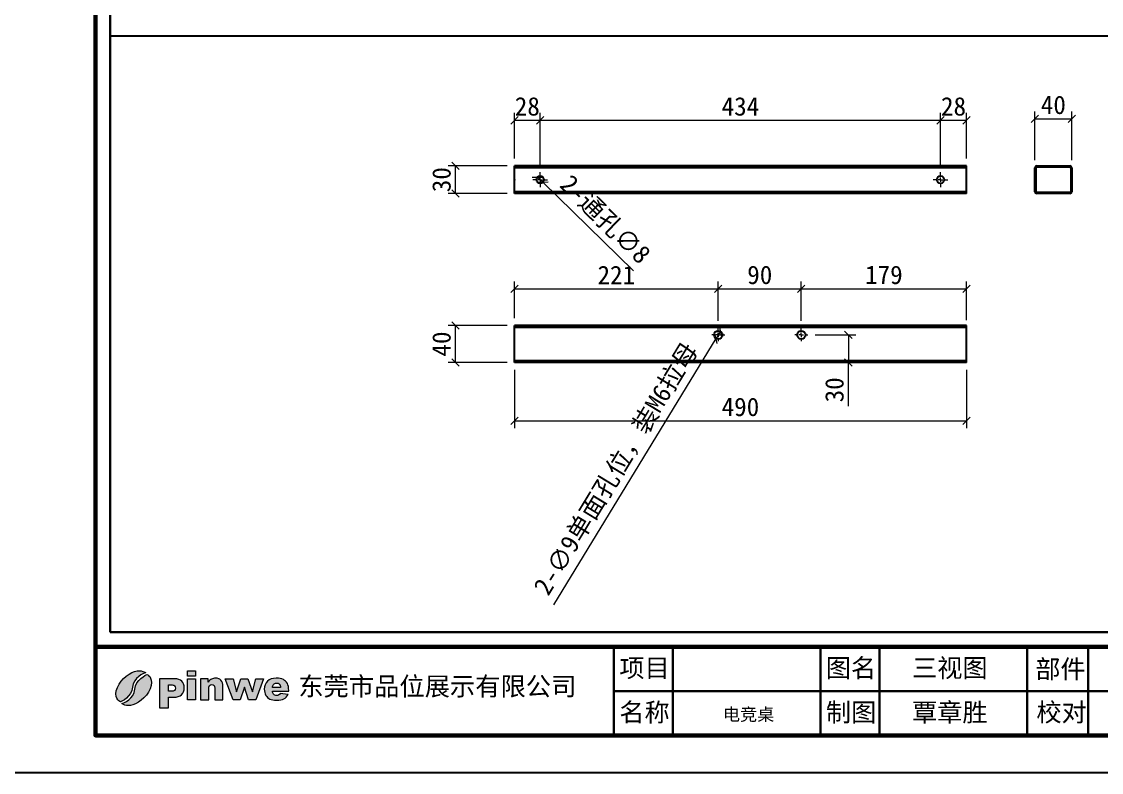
# Model space of a CAD drawing. Header units: inches. Extents: x 21728 to 86065, y -20660 to 1996.
# Drawn here: x 79017 to 80188, y -19610 to -18797 of the extents above; entities that cross this region are included whole.
import ezdxf

# ---------------------------------------------------------------- set-up
doc = ezdxf.new("R2010")
doc.units = ezdxf.units.IN
doc.header["$MEASUREMENT"] = 0
doc.layers.add('_U+56FE_U+5C42 1', color=7, linetype='Continuous')
doc.layers.add('图框', color=5, linetype='Continuous', lineweight=60)
doc.layers.add('轮廓线', color=7, linetype='Continuous', lineweight=30)
doc.styles.get("Standard").update_dxf_attribs({"font": 'arial.ttf'})
doc.styles.add('宋体', font='')
doc.styles.add('样式 1', font='')
doc.styles.get('宋体').set_extended_font_data('SimSun')
doc.styles.get('样式 1').set_extended_font_data('SimSun')
doc.dimstyles.new('1-8', dxfattribs={"dimscale": 8, "dimtxt": 2.5, "dimasz": 1, "dimexe": 1, "dimexo": 1, "dimtad": 1, "dimdec": 1, "dimdsep": 46, "dimtxsty": '宋体', "dimblk": 'OBLIQUE', "dimcen": 2.5, "dimclrd": 3, "dimclre": 3, "dimclrt": 256, "dimadec": 0, "dimazin": 0, "dimtfac": 1, "dimtdec": 1, "dimtmove": 1, "dimatfit": 3, "dimfxl": 0, "dimlwd": 9, "dimlwe": 9, "dimarcsym": 0})

# ---------------------------------------------------------------- blocks, each defined once
blk = doc.blocks.new('SW_CENTERMARKSYMBOL_0')
at = {"color": 0, "linetype": 'Continuous', "lineweight": 18}
for p, q in [((-5, 0), (-8, 0)), ((0, 0), (-2.5, 0)), ((0, 5), (0, 8)), ((0, 0), (0, 2.5)), ((0, 0), (0, -2.5)), ((0, 0), (2.5, 0)), ((5, 0), (8, 0)), ((0, -5), (0, -8))]:
    blk.add_line(p, q, dxfattribs=at)
blk = doc.blocks.new('SW_CENTERMARKSYMBOL_1')
at = {"color": 0, "linetype": 'Continuous', "lineweight": 18}
for p, q in [((-5, 0), (-8, 0)), ((0, 0), (-2.5, 0)), ((0, 5), (0, 8)), ((0, 0), (0, 2.5)), ((0, 0), (0, -2.5)), ((0, 0), (2.5, 0)), ((5, 0), (8, 0)), ((0, -5), (0, -8))]:
    blk.add_line(p, q, dxfattribs=at)
blk = doc.blocks.new('SW_CENTERMARKSYMBOL_2')
at = {"color": 0, "linetype": 'Continuous', "lineweight": 18}
for p, q in [((-5, 0), (-7, 0)), ((0, 0), (-2.5, 0)), ((0, 5), (0, 7)), ((0, 0), (0, 2.5)), ((0, 0), (0, -2.5)), ((0, 0), (2.5, 0)), ((5, 0), (7, 0)), ((0, -5), (0, -7))]:
    blk.add_line(p, q, dxfattribs=at)
blk = doc.blocks.new('SW_CENTERMARKSYMBOL_3')
at = {"color": 0, "linetype": 'Continuous', "lineweight": 18}
for p, q in [((-5, 0), (-7, 0)), ((0, 0), (-2.5, 0)), ((0, 5), (0, 7)), ((0, 0), (0, 2.5)), ((0, 0), (0, -2.5)), ((0, 0), (2.5, 0)), ((5, 0), (7, 0)), ((0, -5), (0, -7))]:
    blk.add_line(p, q, dxfattribs=at)
blk = doc.blocks.new('_Oblique')
at = {"color": 0, "linetype": 'ByBlock', "lineweight": -2}
blk.add_line((-0.5, -0.5), (0.5, 0.5), dxfattribs=at)
blk = doc.blocks.new('*D351')
at = {"color": 3, "lineweight": 9, "transparency": 16777216}
for p, q in [((79551.4, -19174.4), (79551.4, -19237.6)), ((80041.4, -19174.4), (80041.4, -19237.6)), ((79551.4, -19229.6), (80041.4, -19229.6))]:
    blk.add_line(p, q, dxfattribs=at)
at = {"layer": 'Defpoints', "color": 0, "transparency": 16777216}
for p in [(79551.4, -19166.4), (80041.4, -19166.4), (80041.4, -19229.6)]:
    blk.add_point(p, dxfattribs=at)
at = {"color": 3, "lineweight": 9, "transparency": 16777216, "xscale": 8, "yscale": 8, "zscale": 8, "rotation": 180}
blk.add_blockref('_Oblique', (79551.4, -19229.6), dxfattribs=at)
at = {"color": 3, "lineweight": 9, "transparency": 16777216, "xscale": 8, "yscale": 8, "zscale": 8}
blk.add_blockref('_Oblique', (80041.4, -19229.6), dxfattribs=at)
at = {"transparency": 16777216, "insert": (79796.4, -19214.6), "char_height": 20, "attachment_point": 5, "style": '宋体'}
blk.add_mtext('490', dxfattribs=at)
blk = doc.blocks.new('*D352')
at = {"color": 3, "lineweight": 9, "transparency": 16777216}
for p, q in [((79543.4, -19126.4), (79479.5, -19126.4)), ((79487.5, -19166.4), (79487.5, -19126.4)), ((79543.4, -19166.4), (79479.5, -19166.4))]:
    blk.add_line(p, q, dxfattribs=at)
at = {"layer": 'Defpoints', "color": 0, "transparency": 16777216}
for p in [(79487.5, -19126.4), (79551.4, -19126.4), (79551.4, -19166.4)]:
    blk.add_point(p, dxfattribs=at)
at = {"color": 3, "lineweight": 9, "transparency": 16777216, "xscale": 8, "yscale": 8, "zscale": 8}
for p, rotation in [((79487.5, -19126.4), 90), ((79487.5, -19166.4), 270)]:
    blk.add_blockref('_Oblique', p, dxfattribs=dict(at, rotation=rotation))
at = {"transparency": 16777216, "insert": (79472.5, -19146.4), "char_height": 20, "attachment_point": 5, "rotation": 90, "style": '宋体'}
blk.add_mtext('40', dxfattribs=at)
blk = doc.blocks.new('*D353')
at = {"color": 3, "lineweight": 9, "transparency": 16777216}
for p, q in [((79543.4, -18953.4), (79479.5, -18953.4)), ((79487.5, -18983.4), (79487.5, -18953.4)), ((79543.4, -18983.4), (79479.5, -18983.4))]:
    blk.add_line(p, q, dxfattribs=at)
at = {"layer": 'Defpoints', "color": 0, "transparency": 16777216}
for p in [(79487.5, -18953.4), (79551.4, -18953.4), (79551.4, -18983.4)]:
    blk.add_point(p, dxfattribs=at)
at = {"color": 3, "lineweight": 9, "transparency": 16777216, "xscale": 8, "yscale": 8, "zscale": 8}
for p, rotation in [((79487.5, -18953.4), 90), ((79487.5, -18983.4), 270)]:
    blk.add_blockref('_Oblique', p, dxfattribs=dict(at, rotation=rotation))
at = {"transparency": 16777216, "insert": (79472.5, -18968.4), "char_height": 20, "attachment_point": 5, "rotation": 90, "style": '宋体'}
blk.add_mtext('30', dxfattribs=at)
blk = doc.blocks.new('*D326')
at = {"color": 3, "lineweight": 9, "transparency": 16777216}
for p, q in [((79551.4, -18945.4), (79551.4, -18896.1)), ((79579.4, -18952.4), (79579.4, -18896.1)), ((79551.4, -18904.1), (79579.4, -18904.1))]:
    blk.add_line(p, q, dxfattribs=at)
at = {"layer": 'Defpoints', "color": 0, "transparency": 16777216}
for p in [(79579.4, -18904.1), (79551.4, -18953.4), (79579.4, -18960.4)]:
    blk.add_point(p, dxfattribs=at)
at = {"color": 3, "lineweight": 9, "transparency": 16777216, "xscale": 8, "yscale": 8, "zscale": 8, "rotation": 180}
blk.add_blockref('_Oblique', (79551.4, -18904.1), dxfattribs=at)
at = {"color": 3, "lineweight": 9, "transparency": 16777216, "xscale": 8, "yscale": 8, "zscale": 8}
blk.add_blockref('_Oblique', (79579.4, -18904.1), dxfattribs=at)
at = {"transparency": 16777216, "insert": (79565.4, -18889.1), "char_height": 20, "attachment_point": 5, "style": '宋体'}
blk.add_mtext('28', dxfattribs=at)
blk = doc.blocks.new('*D327')
at = {"color": 3, "lineweight": 9, "transparency": 16777216}
for p, q in [((79579.4, -18952.4), (79579.4, -18896.1)), ((80013.4, -18952.4), (80013.4, -18896.1)), ((79579.4, -18904.1), (80013.4, -18904.1))]:
    blk.add_line(p, q, dxfattribs=at)
at = {"layer": 'Defpoints', "color": 0, "transparency": 16777216}
for p in [(80013.4, -18904.1), (79579.4, -18960.4), (80013.4, -18960.4)]:
    blk.add_point(p, dxfattribs=at)
at = {"color": 3, "lineweight": 9, "transparency": 16777216, "xscale": 8, "yscale": 8, "zscale": 8, "rotation": 180}
blk.add_blockref('_Oblique', (79579.4, -18904.1), dxfattribs=at)
at = {"color": 3, "lineweight": 9, "transparency": 16777216, "xscale": 8, "yscale": 8, "zscale": 8}
blk.add_blockref('_Oblique', (80013.4, -18904.1), dxfattribs=at)
at = {"transparency": 16777216, "insert": (79796.4, -18889.1), "char_height": 20, "attachment_point": 5, "style": '宋体'}
blk.add_mtext('434', dxfattribs=at)
blk = doc.blocks.new('*D328')
at = {"color": 3, "lineweight": 9, "transparency": 16777216}
for p, q in [((80013.4, -18952.4), (80013.4, -18896.1)), ((80041.4, -18945.4), (80041.4, -18896.1)), ((80013.4, -18904.1), (80041.4, -18904.1))]:
    blk.add_line(p, q, dxfattribs=at)
at = {"layer": 'Defpoints', "color": 0, "transparency": 16777216}
for p in [(80041.4, -18904.1), (80013.4, -18960.4), (80041.4, -18953.4)]:
    blk.add_point(p, dxfattribs=at)
at = {"color": 3, "lineweight": 9, "transparency": 16777216, "xscale": 8, "yscale": 8, "zscale": 8, "rotation": 180}
blk.add_blockref('_Oblique', (80013.4, -18904.1), dxfattribs=at)
at = {"color": 3, "lineweight": 9, "transparency": 16777216, "xscale": 8, "yscale": 8, "zscale": 8}
blk.add_blockref('_Oblique', (80041.4, -18904.1), dxfattribs=at)
at = {"transparency": 16777216, "insert": (80027.4, -18889.1), "char_height": 20, "attachment_point": 5, "style": '宋体'}
blk.add_mtext('28', dxfattribs=at)
blk = doc.blocks.new('*D329')
at = {"color": 3, "lineweight": 9, "transparency": 16777216}
for p in [(79576.5, -18965.6), (79680.5, -19067.1)]:
    blk.add_line(p, (79582.2, -18971.2), dxfattribs=at)
at = {"layer": 'Defpoints', "color": 0, "transparency": 16777216}
for p in [(79576.5, -18965.6), (79582.2, -18971.2)]:
    blk.add_point(p, dxfattribs=at)
at = {"color": 3, "lineweight": 9, "transparency": 16777216, "xscale": 8, "yscale": 8, "zscale": 8}
for p, rotation in [((79576.5, -18965.6), 315.6788580411176), ((79582.2, -18971.2), 135.6788580411176)]:
    blk.add_blockref('_Oblique', p, dxfattribs=dict(at, rotation=rotation))
at = {"transparency": 16777216, "insert": (79649.5, -19011.9), "char_height": 20, "attachment_point": 5, "rotation": 315.6789, "style": '宋体'}
blk.add_mtext('2-通孔∅8', dxfattribs=at)
blk = doc.blocks.new('*D370')
at = {"color": 3, "lineweight": 9, "transparency": 16777216}
for p, q in [((79551.4, -19118.4), (79551.4, -19078.6)), ((79772.4, -19121.4), (79772.4, -19078.6)), ((79551.4, -19086.6), (79772.4, -19086.6))]:
    blk.add_line(p, q, dxfattribs=at)
at = {"layer": 'Defpoints', "color": 0, "transparency": 16777216}
for p in [(79772.4, -19086.6), (79551.4, -19126.4), (79772.4, -19129.4)]:
    blk.add_point(p, dxfattribs=at)
at = {"color": 3, "lineweight": 9, "transparency": 16777216, "xscale": 8, "yscale": 8, "zscale": 8, "rotation": 180}
blk.add_blockref('_Oblique', (79551.4, -19086.6), dxfattribs=at)
at = {"color": 3, "lineweight": 9, "transparency": 16777216, "xscale": 8, "yscale": 8, "zscale": 8}
blk.add_blockref('_Oblique', (79772.4, -19086.6), dxfattribs=at)
at = {"transparency": 16777216, "insert": (79661.9, -19071.6), "char_height": 20, "attachment_point": 5, "style": '宋体'}
blk.add_mtext('221', dxfattribs=at)
blk = doc.blocks.new('*D371')
at = {"color": 3, "lineweight": 9, "transparency": 16777216}
for p, q in [((79772.4, -19121.4), (79772.4, -19078.6)), ((79862.4, -19121.4), (79862.4, -19078.6)), ((79772.4, -19086.6), (79862.4, -19086.6))]:
    blk.add_line(p, q, dxfattribs=at)
at = {"layer": 'Defpoints', "color": 0, "transparency": 16777216}
for p in [(79862.4, -19086.6), (79772.4, -19129.4), (79862.4, -19129.4)]:
    blk.add_point(p, dxfattribs=at)
at = {"color": 3, "lineweight": 9, "transparency": 16777216, "xscale": 8, "yscale": 8, "zscale": 8, "rotation": 180}
blk.add_blockref('_Oblique', (79772.4, -19086.6), dxfattribs=at)
at = {"color": 3, "lineweight": 9, "transparency": 16777216, "xscale": 8, "yscale": 8, "zscale": 8}
blk.add_blockref('_Oblique', (79862.4, -19086.6), dxfattribs=at)
at = {"transparency": 16777216, "insert": (79817.4, -19071.6), "char_height": 20, "attachment_point": 5, "style": '宋体'}
blk.add_mtext('90', dxfattribs=at)
blk = doc.blocks.new('*D372')
at = {"color": 3, "lineweight": 9, "transparency": 16777216}
for p, q in [((79862.4, -19121.4), (79862.4, -19078.6)), ((80041.4, -19120.4), (80041.4, -19078.6)), ((79862.4, -19086.6), (80041.4, -19086.6))]:
    blk.add_line(p, q, dxfattribs=at)
at = {"layer": 'Defpoints', "color": 0, "transparency": 16777216}
for p in [(80041.4, -19086.6), (79862.4, -19129.4), (80041.4, -19128.4)]:
    blk.add_point(p, dxfattribs=at)
at = {"color": 3, "lineweight": 9, "transparency": 16777216, "xscale": 8, "yscale": 8, "zscale": 8, "rotation": 180}
blk.add_blockref('_Oblique', (79862.4, -19086.6), dxfattribs=at)
at = {"color": 3, "lineweight": 9, "transparency": 16777216, "xscale": 8, "yscale": 8, "zscale": 8}
blk.add_blockref('_Oblique', (80041.4, -19086.6), dxfattribs=at)
at = {"transparency": 16777216, "insert": (79951.9, -19071.6), "char_height": 20, "attachment_point": 5, "style": '宋体'}
blk.add_mtext('179', dxfattribs=at)
blk = doc.blocks.new('*D373')
at = {"color": 3, "lineweight": 9, "transparency": 16777216}
for p, q in [((79877.4, -19136.4), (79921.4, -19136.4)), ((79913.4, -19136.4), (79913.4, -19166.4)), ((79887.4, -19166.4), (79921.4, -19166.4)), ((79913.4, -19213.8), (79913.4, -19166.4))]:
    blk.add_line(p, q, dxfattribs=at)
at = {"layer": 'Defpoints', "color": 0, "transparency": 16777216}
for p in [(79869.4, -19136.4), (79879.4, -19166.4), (79913.4, -19166.4)]:
    blk.add_point(p, dxfattribs=at)
at = {"color": 3, "lineweight": 9, "transparency": 16777216, "xscale": 8, "yscale": 8, "zscale": 8}
for p, rotation in [((79913.4, -19136.4), 90), ((79913.4, -19166.4), 270)]:
    blk.add_blockref('_Oblique', p, dxfattribs=dict(at, rotation=rotation))
at = {"transparency": 16777216, "insert": (79898.4, -19196), "char_height": 20, "attachment_point": 5, "rotation": 90, "style": '宋体'}
blk.add_mtext('30', dxfattribs=at)
blk = doc.blocks.new('*D366')
at = {"color": 3, "lineweight": 9, "transparency": 16777216}
for p in [(79774.7, -19132.6), (79594.2, -19428.7)]:
    blk.add_line(p, (79770, -19140.3), dxfattribs=at)
at = {"layer": 'Defpoints', "color": 0, "transparency": 16777216}
for p in [(79774.7, -19132.6), (79770, -19140.3)]:
    blk.add_point(p, dxfattribs=at)
at = {"color": 3, "lineweight": 9, "transparency": 16777216, "xscale": 8, "yscale": 8, "zscale": 8}
for p, rotation in [((79770, -19140.3), 58.62900183728456), ((79774.7, -19132.6), 238.6290018372846)]:
    blk.add_blockref('_Oblique', p, dxfattribs=dict(at, rotation=rotation))
at = {"transparency": 16777216, "insert": (79662.4, -19281.9), "char_height": 20, "attachment_point": 5, "rotation": 58.629, "style": '宋体'}
blk.add_mtext('2-∅9单面孔位，装M6拉母', dxfattribs=at)
blk = doc.blocks.new('*D354')
at = {"color": 3, "lineweight": 9, "transparency": 16777216}
for p, q in [((80115.6, -18947.4), (80115.6, -18894.5)), ((80115.6, -18902.5), (80155.6, -18902.5)), ((80155.6, -18947.4), (80155.6, -18894.5))]:
    blk.add_line(p, q, dxfattribs=at)
at = {"layer": 'Defpoints', "color": 0, "transparency": 16777216}
for p in [(80155.6, -18902.5), (80115.6, -18955.4), (80155.6, -18955.4)]:
    blk.add_point(p, dxfattribs=at)
at = {"color": 3, "lineweight": 9, "transparency": 16777216, "xscale": 8, "yscale": 8, "zscale": 8, "rotation": 180}
blk.add_blockref('_Oblique', (80115.6, -18902.5), dxfattribs=at)
at = {"color": 3, "lineweight": 9, "transparency": 16777216, "xscale": 8, "yscale": 8, "zscale": 8}
blk.add_blockref('_Oblique', (80155.6, -18902.5), dxfattribs=at)
at = {"transparency": 16777216, "insert": (80135.6, -18887.5), "char_height": 20, "attachment_point": 5, "style": '宋体'}
blk.add_mtext('40', dxfattribs=at)

msp = doc.modelspace()

# ---------------------------------------------------------------- hatches: boundary and pattern name
h = msp.add_hatch(color=256)
h.dxf.hatch_style = 1
edge = h.paths.add_edge_path()
edge.add_spline(control_points=[(79306.78, -19522.47), (79306.78, -19522.47), (79289.21, -19522.47), (79289.21, -19522.47), (79289.37, -19523.87), (79289.74, -19524.92), (79290.35, -19525.61), (79291.2, -19526.6), (79292.3, -19527.09), (79293.67, -19527.09), (79294.54, -19527.09), (79295.36, -19526.88), (79296.13, -19526.45), (79296.6, -19526.18), (79297.12, -19525.71), (79297.66, -19525.02), (79297.66, -19525.02), (79306.29, -19525.82), (79306.29, -19525.82), (79304.97, -19528.11), (79303.38, -19529.76), (79301.52, -19530.75), (79299.65, -19531.75), (79296.97, -19532.25), (79293.49, -19532.25), (79290.45, -19532.25), (79288.08, -19531.82), (79286.34, -19530.96), (79284.6, -19530.11), (79283.17, -19528.75), (79282.02, -19526.89), (79280.88, -19525.03), (79280.31, -19522.84), (79280.31, -19520.33), (79280.31, -19516.76), (79281.46, -19513.86), (79283.75, -19511.65), (79286.03, -19509.44), (79289.19, -19508.33), (79293.22, -19508.33), (79296.49, -19508.33), (79299.07, -19508.83), (79300.96, -19509.82), (79302.86, -19510.81), (79304.3, -19512.24), (79305.3, -19514.13), (79306.29, -19516.01), (79306.78, -19518.46), (79306.78, -19521.48), (79306.78, -19521.48), (79306.78, -19522.47), (79306.78, -19522.47)], knot_values=[0, 0, 0, 0, 1, 1, 1, 2, 2, 2, 3, 3, 3, 4, 4, 4, 5, 5, 5, 6, 6, 6, 7, 7, 7, 8, 8, 8, 9, 9, 9, 10, 10, 10, 11, 11, 11, 12, 12, 12, 13, 13, 13, 14, 14, 14, 15, 15, 15, 16, 16, 16, 17, 17, 17, 17], degree=3, periodic=0)
edge = h.paths.add_edge_path(flags=16)
edge.add_spline(control_points=[(79297.88, -19518.28), (79297.71, -19516.58), (79297.25, -19515.36), (79296.51, -19514.63), (79295.77, -19513.9), (79294.8, -19513.53), (79293.59, -19513.53), (79292.19, -19513.53), (79291.08, -19514.09), (79290.24, -19515.19), (79289.71, -19515.88), (79289.38, -19516.91), (79289.23, -19518.28), (79289.23, -19518.28), (79297.88, -19518.28), (79297.88, -19518.28)], knot_values=[0, 0, 0, 0, 1, 1, 1, 2, 2, 2, 3, 3, 3, 4, 4, 4, 5, 5, 5, 5], degree=3, periodic=0)
h.paths.add_polyline_path([(79237.93, -19508.86), (79246.4, -19508.86), (79250.07, -19523.21), (79254.74, -19508.86), (79262.58, -19508.86), (79267.41, -19523.23), (79271.1, -19508.86), (79279.51, -19508.86), (79271.1, -19531.72), (79263.32, -19531.72), (79258.7, -19517.96), (79254.23, -19531.72), (79246.41, -19531.72)])
edge = h.paths.add_edge_path()
edge.add_spline(control_points=[(79211.27, -19508.86), (79211.27, -19508.86), (79219.43, -19508.86), (79219.43, -19508.86), (79219.43, -19508.86), (79219.43, -19512.58), (79219.43, -19512.58), (79220.65, -19511.05), (79221.87, -19509.97), (79223.12, -19509.32), (79224.37, -19508.66), (79225.88, -19508.33), (79227.67, -19508.33), (79230.09, -19508.33), (79231.98, -19509.05), (79233.35, -19510.5), (79234.72, -19511.94), (79235.4, -19514.17), (79235.4, -19517.18), (79235.4, -19517.18), (79235.4, -19531.72), (79235.4, -19531.72), (79235.4, -19531.72), (79226.59, -19531.72), (79226.59, -19531.72), (79226.59, -19531.72), (79226.59, -19519.14), (79226.59, -19519.14), (79226.59, -19517.7), (79226.33, -19516.69), (79225.8, -19516.1), (79225.27, -19515.5), (79224.53, -19515.2), (79223.58, -19515.2), (79222.53, -19515.2), (79221.67, -19515.61), (79221.01, -19516.41), (79220.36, -19517.21), (79220.03, -19518.65), (79220.03, -19520.74), (79220.03, -19520.74), (79220.03, -19531.72), (79220.03, -19531.72), (79220.03, -19531.72), (79211.27, -19531.72), (79211.27, -19531.72), (79211.27, -19531.72), (79211.27, -19508.86), (79211.27, -19508.86)], knot_values=[0, 0, 0, 0, 1, 1, 1, 2, 2, 2, 3, 3, 3, 4, 4, 4, 5, 5, 5, 6, 6, 6, 7, 7, 7, 8, 8, 8, 9, 9, 9, 10, 10, 10, 11, 11, 11, 12, 12, 12, 13, 13, 13, 14, 14, 14, 15, 15, 15, 16, 16, 16, 16], degree=3, periodic=0)
h.paths.add_polyline_path([(79197.06, -19500.18), (79205.83, -19500.18), (79205.83, -19506.13), (79197.06, -19506.13)])
h.paths.add_polyline_path([(79197.06, -19508.86), (79205.83, -19508.86), (79205.83, -19531.72), (79197.06, -19531.72)])
edge = h.paths.add_edge_path()
edge.add_spline(control_points=[(79166.79, -19509.02), (79166.79, -19509.02), (79182.99, -19509.02), (79182.99, -19509.02), (79186.52, -19509.02), (79189.17, -19509.85), (79190.93, -19511.53), (79192.68, -19513.22), (79193.56, -19515.61), (79193.56, -19518.71), (79193.56, -19521.9), (79192.6, -19524.39), (79190.69, -19526.18), (79188.77, -19527.98), (79185.84, -19528.88), (79181.91, -19528.88), (79181.91, -19528.88), (79176.56, -19528.88), (79176.56, -19528.88), (79176.56, -19528.88), (79176.56, -19540.55), (79176.56, -19540.55), (79176.56, -19540.55), (79166.79, -19540.55), (79166.79, -19540.55), (79166.79, -19540.55), (79166.79, -19509.02), (79166.79, -19509.02)], knot_values=[0, 0, 0, 0, 1, 1, 1, 2, 2, 2, 3, 3, 3, 4, 4, 4, 5, 5, 5, 6, 6, 6, 7, 7, 7, 8, 8, 8, 9, 9, 9, 9], degree=3, periodic=0)
edge = h.paths.add_edge_path(flags=16)
edge.add_spline(control_points=[(79176.56, -19522.49), (79176.56, -19522.49), (79178.96, -19522.49), (79178.96, -19522.49), (79180.86, -19522.49), (79182.19, -19522.16), (79182.95, -19521.51), (79183.71, -19520.86), (79184.1, -19520.02), (79184.1, -19519), (79184.1, -19518.01), (79183.77, -19517.17), (79183.1, -19516.48), (79182.44, -19515.79), (79181.19, -19515.45), (79179.35, -19515.45), (79179.35, -19515.45), (79176.56, -19515.45), (79176.56, -19515.45), (79176.56, -19515.45), (79176.56, -19522.49), (79176.56, -19522.49)], knot_values=[0, 0, 0, 0, 1, 1, 1, 2, 2, 2, 3, 3, 3, 4, 4, 4, 5, 5, 5, 6, 6, 6, 7, 7, 7, 7], degree=3, periodic=0)
edge = h.paths.add_edge_path()
edge.add_spline(control_points=[(79126, -19535.81), (79126, -19535.81), (79130.35, -19539.55), (79137.82, -19537.31), (79145.29, -19535.07), (79155.63, -19526.06), (79157.74, -19516.28), (79159.84, -19506.5), (79152.83, -19504.36), (79152.83, -19504.36), (79152.83, -19504.36), (79140.6, -19510.07), (79139.99, -19520.32), (79139.38, -19530.58), (79127.9, -19535.68), (79126, -19535.81)], knot_values=[0, 0, 0, 0, 1, 1, 1, 2, 2, 2, 3, 3, 3, 4, 4, 4, 5, 5, 5, 5], degree=3, periodic=0)
edge = h.paths.add_edge_path()
edge.add_spline(control_points=[(79151.61, -19502.49), (79151.61, -19502.49), (79147.26, -19498.76), (79139.79, -19501), (79132.32, -19503.24), (79121.98, -19512.24), (79119.87, -19522.03), (79117.77, -19531.81), (79124.78, -19533.95), (79124.78, -19533.95), (79124.78, -19533.95), (79137.01, -19528.24), (79137.62, -19517.98), (79138.23, -19507.73), (79149.71, -19502.63), (79151.61, -19502.49)], knot_values=[0, 0, 0, 0, 1, 1, 1, 2, 2, 2, 3, 3, 3, 4, 4, 4, 5, 5, 5, 5], degree=3, periodic=0)

# ---------------------------------------------------------------- linework, layer by layer
at = {"color": 1}
msp.add_line((79113.23, -18812.58), (80504.15, -18812.58), dxfattribs=at)
at = {"color": 7, "linetype": 'Continuous', "lineweight": 25}
for p, q in [((80041.38, -18953.37), (79551.38, -18953.37)), ((79551.38, -18955.37), (79551.38, -18953.37)), ((80041.38, -18955.37), (79551.38, -18955.37)), ((79551.38, -18981.37), (79551.38, -18955.37)), ((80041.38, -18955.37), (80041.38, -18953.37)), ((80041.38, -18981.37), (80041.38, -18955.37)), ((80115.65, -18981.37), (80115.65, -18955.37)), ((80116.85, -18981.37), (80116.85, -18955.37)), ((80117.65, -18953.37), (80153.65, -18953.37)), ((80117.65, -18954.57), (80153.65, -18954.57)), ((80154.45, -18955.37), (80154.45, -18981.37)), ((80155.65, -18955.37), (80155.65, -18981.37)), ((80041.38, -18981.37), (79551.38, -18981.37)), ((79551.38, -18983.37), (79551.38, -18981.37)), ((80041.38, -18983.37), (79551.38, -18983.37)), ((80041.38, -18983.37), (80041.38, -18981.37)), ((80153.65, -18982.17), (80117.65, -18982.17)), ((80153.65, -18983.37), (80117.65, -18983.37)), ((80041.38, -19126.44), (79551.38, -19126.44)), ((79551.38, -19128.44), (79551.38, -19126.44)), ((80041.38, -19128.44), (79551.38, -19128.44)), ((79551.38, -19164.44), (79551.38, -19128.44)), ((80041.38, -19128.44), (80041.38, -19126.44)), ((80041.38, -19164.44), (80041.38, -19128.44)), ((80041.38, -19164.44), (79551.38, -19164.44)), ((79551.38, -19166.44), (79551.38, -19164.44)), ((80041.38, -19166.44), (79551.38, -19166.44)), ((80041.38, -19166.44), (80041.38, -19164.44))]:
    msp.add_line(p, q, dxfattribs=at)
at = {"color": 7, "linetype": 'Continuous'}
for q in [(79551.38, -18968.07), (79551.53, -18968.37)]:
    msp.add_line((79551.38, -18968.37), q, dxfattribs=at)
at = {"color": 7, "linetype": 'Continuous', "lineweight": 25}
for centre, radius in [((79579.38, -18968.37), 4), ((80013.38, -18968.37), 4), ((79772.38, -19136.44), 4.5), ((79862.38, -19136.44), 4.5)]:
    msp.add_circle(centre, radius, dxfattribs=at)
for centre, radius, start, end in [((80117.65, -18955.37), 2, 90, 180), ((80117.65, -18955.37), 0.8, 90, 180), ((80153.65, -18955.37), 2, 0, 90), ((80153.65, -18955.37), 0.8, 0, 90), ((80117.65, -18981.37), 2, 180, 270), ((80117.65, -18981.37), 0.8, 180, 270), ((80153.65, -18981.37), 0.8, 270, 0), ((80153.65, -18981.37), 2, 270, 0)]:
    msp.add_arc(centre, radius, start, end, dxfattribs=at)
at = {"color": 7, "linetype": 'Continuous'}
msp.add_point((79551.38, -18968.37), dxfattribs=at)
at = {"layer": '_U+56FE_U+5C42 1', "lineweight": 0}
for points in [[(79197.06, -19500.18), (79205.83, -19500.18), (79205.83, -19506.13), (79197.06, -19506.13), (79197.06, -19500.18)], [(79197.06, -19508.86), (79205.83, -19508.86), (79205.83, -19531.72), (79197.06, -19531.72), (79197.06, -19508.86)], [(79237.93, -19508.86), (79246.4, -19508.86), (79250.07, -19523.21), (79254.74, -19508.86), (79262.58, -19508.86), (79267.41, -19523.23), (79271.1, -19508.86), (79279.51, -19508.86), (79271.1, -19531.72), (79263.32, -19531.72), (79258.7, -19517.96), (79254.23, -19531.72), (79246.41, -19531.72), (79237.93, -19508.86)]]:
    msp.add_lwpolyline(points, dxfattribs=at)
for points, knots in [([(79151.61, -19502.49), (79151.61, -19502.49), (79147.26, -19498.76), (79139.79, -19501), (79132.32, -19503.24), (79121.98, -19512.24), (79119.87, -19522.03), (79117.77, -19531.81), (79124.78, -19533.95), (79124.78, -19533.95), (79124.78, -19533.95), (79137.01, -19528.24), (79137.62, -19517.98), (79138.23, -19507.73), (79149.71, -19502.63), (79151.61, -19502.49)], [0, 0, 0, 0, 1, 1, 1, 2, 2, 2, 3, 3, 3, 4, 4, 4, 5, 5, 5, 5]), ([(79126, -19535.81), (79126, -19535.81), (79130.35, -19539.55), (79137.82, -19537.31), (79145.29, -19535.07), (79155.63, -19526.06), (79157.74, -19516.28), (79159.84, -19506.5), (79152.83, -19504.36), (79152.83, -19504.36), (79152.83, -19504.36), (79140.6, -19510.07), (79139.99, -19520.32), (79139.38, -19530.58), (79127.9, -19535.68), (79126, -19535.81)], [0, 0, 0, 0, 1, 1, 1, 2, 2, 2, 3, 3, 3, 4, 4, 4, 5, 5, 5, 5]), ([(79166.79, -19509.02), (79166.79, -19509.02), (79182.99, -19509.02), (79182.99, -19509.02), (79186.52, -19509.02), (79189.17, -19509.85), (79190.93, -19511.53), (79192.68, -19513.22), (79193.56, -19515.61), (79193.56, -19518.71), (79193.56, -19521.9), (79192.6, -19524.39), (79190.69, -19526.18), (79188.77, -19527.98), (79185.84, -19528.88), (79181.91, -19528.88), (79181.91, -19528.88), (79176.56, -19528.88), (79176.56, -19528.88), (79176.56, -19528.88), (79176.56, -19540.55), (79176.56, -19540.55), (79176.56, -19540.55), (79166.79, -19540.55), (79166.79, -19540.55), (79166.79, -19540.55), (79166.79, -19509.02), (79166.79, -19509.02)], [0, 0, 0, 0, 1, 1, 1, 2, 2, 2, 3, 3, 3, 4, 4, 4, 5, 5, 5, 6, 6, 6, 7, 7, 7, 8, 8, 8, 9, 9, 9, 9]), ([(79211.27, -19508.86), (79211.27, -19508.86), (79219.43, -19508.86), (79219.43, -19508.86), (79219.43, -19508.86), (79219.43, -19512.58), (79219.43, -19512.58), (79220.65, -19511.05), (79221.87, -19509.97), (79223.12, -19509.32), (79224.37, -19508.66), (79225.88, -19508.33), (79227.67, -19508.33), (79230.09, -19508.33), (79231.98, -19509.05), (79233.35, -19510.5), (79234.72, -19511.94), (79235.4, -19514.17), (79235.4, -19517.18), (79235.4, -19517.18), (79235.4, -19531.72), (79235.4, -19531.72), (79235.4, -19531.72), (79226.59, -19531.72), (79226.59, -19531.72), (79226.59, -19531.72), (79226.59, -19519.14), (79226.59, -19519.14), (79226.59, -19517.7), (79226.33, -19516.69), (79225.8, -19516.1), (79225.27, -19515.5), (79224.53, -19515.2), (79223.58, -19515.2), (79222.53, -19515.2), (79221.67, -19515.61), (79221.01, -19516.41), (79220.36, -19517.21), (79220.03, -19518.65), (79220.03, -19520.74), (79220.03, -19520.74), (79220.03, -19531.72), (79220.03, -19531.72), (79220.03, -19531.72), (79211.27, -19531.72), (79211.27, -19531.72), (79211.27, -19531.72), (79211.27, -19508.86), (79211.27, -19508.86)], [0, 0, 0, 0, 1, 1, 1, 2, 2, 2, 3, 3, 3, 4, 4, 4, 5, 5, 5, 6, 6, 6, 7, 7, 7, 8, 8, 8, 9, 9, 9, 10, 10, 10, 11, 11, 11, 12, 12, 12, 13, 13, 13, 14, 14, 14, 15, 15, 15, 16, 16, 16, 16]), ([(79306.78, -19522.47), (79306.78, -19522.47), (79289.21, -19522.47), (79289.21, -19522.47), (79289.37, -19523.87), (79289.74, -19524.92), (79290.35, -19525.61), (79291.2, -19526.6), (79292.3, -19527.09), (79293.67, -19527.09), (79294.54, -19527.09), (79295.36, -19526.88), (79296.13, -19526.45), (79296.6, -19526.18), (79297.12, -19525.71), (79297.66, -19525.02), (79297.66, -19525.02), (79306.29, -19525.82), (79306.29, -19525.82), (79304.97, -19528.11), (79303.38, -19529.76), (79301.52, -19530.75), (79299.65, -19531.75), (79296.97, -19532.25), (79293.49, -19532.25), (79290.45, -19532.25), (79288.08, -19531.82), (79286.34, -19530.96), (79284.6, -19530.11), (79283.17, -19528.75), (79282.02, -19526.89), (79280.88, -19525.03), (79280.31, -19522.84), (79280.31, -19520.33), (79280.31, -19516.76), (79281.46, -19513.86), (79283.75, -19511.65), (79286.03, -19509.44), (79289.19, -19508.33), (79293.22, -19508.33), (79296.49, -19508.33), (79299.07, -19508.83), (79300.96, -19509.82), (79302.86, -19510.81), (79304.3, -19512.24), (79305.3, -19514.13), (79306.29, -19516.01), (79306.78, -19518.46), (79306.78, -19521.48), (79306.78, -19521.48), (79306.78, -19522.47), (79306.78, -19522.47)], [0, 0, 0, 0, 1, 1, 1, 2, 2, 2, 3, 3, 3, 4, 4, 4, 5, 5, 5, 6, 6, 6, 7, 7, 7, 8, 8, 8, 9, 9, 9, 10, 10, 10, 11, 11, 11, 12, 12, 12, 13, 13, 13, 14, 14, 14, 15, 15, 15, 16, 16, 16, 17, 17, 17, 17]), ([(79176.56, -19522.49), (79176.56, -19522.49), (79178.96, -19522.49), (79178.96, -19522.49), (79180.86, -19522.49), (79182.19, -19522.16), (79182.95, -19521.51), (79183.71, -19520.86), (79184.1, -19520.02), (79184.1, -19519), (79184.1, -19518.01), (79183.77, -19517.17), (79183.1, -19516.48), (79182.44, -19515.79), (79181.19, -19515.45), (79179.35, -19515.45), (79179.35, -19515.45), (79176.56, -19515.45), (79176.56, -19515.45), (79176.56, -19515.45), (79176.56, -19522.49), (79176.56, -19522.49)], [0, 0, 0, 0, 1, 1, 1, 2, 2, 2, 3, 3, 3, 4, 4, 4, 5, 5, 5, 6, 6, 6, 7, 7, 7, 7]), ([(79297.88, -19518.28), (79297.71, -19516.58), (79297.25, -19515.36), (79296.51, -19514.63), (79295.77, -19513.9), (79294.8, -19513.53), (79293.59, -19513.53), (79292.19, -19513.53), (79291.08, -19514.09), (79290.24, -19515.19), (79289.71, -19515.88), (79289.38, -19516.91), (79289.23, -19518.28), (79289.23, -19518.28), (79297.88, -19518.28), (79297.88, -19518.28)], [0, 0, 0, 0, 1, 1, 1, 2, 2, 2, 3, 3, 3, 4, 4, 4, 5, 5, 5, 5])]:
    msp.add_open_spline(points, degree=3, knots=knots, dxfattribs=at)
at = {"layer": 'Defpoints'}
msp.add_lwpolyline([(78937.23, -19610.34), (81313.23, -19610.34), (81313.23, -17930.34), (78937.23, -17930.34)], close=True, dxfattribs=at)
at = {"layer": '图框', "color": 32}
msp.add_lwpolyline([(79097.23, -17970.34), (81273.23, -17970.34), (81273.23, -19570.34), (79097.23, -19570.34)], close=True, dxfattribs=at)
msp.add_lwpolyline([(79097.23, -19474.34), (81273.23, -19474.34)], dxfattribs=at)
at = {"layer": '轮廓线'}
for p, q in [((79659.07, -19570.34), (79659.07, -19474.34)), ((79723.07, -19570.34), (79723.07, -19474.34)), ((79883.07, -19570.34), (79883.07, -19474.34)), ((79947.07, -19570.34), (79947.07, -19474.34)), ((80107.07, -19570.34), (80107.07, -19474.34)), ((80173.43, -19570.34), (80173.43, -19474.34)), ((79659.07, -19522.34), (81273.23, -19522.34))]:
    msp.add_line(p, q, dxfattribs=at)
at = {"layer": '轮廓线', "color": 7}
msp.add_lwpolyline([(79113.23, -19458.34), (81257.23, -19458.34), (81257.23, -17986.34), (79113.23, -17986.34)], close=True, dxfattribs=at)

# ---------------------------------------------------------------- block references
at = {"color": 7, "linetype": 'Continuous', "lineweight": 0}
for name, p in [('SW_CENTERMARKSYMBOL_1', (79579.38, -18968.37)), ('SW_CENTERMARKSYMBOL_0', (80013.38, -18968.37)), ('SW_CENTERMARKSYMBOL_3', (79772.38, -19136.44)), ('SW_CENTERMARKSYMBOL_2', (79862.38, -19136.44))]:
    msp.add_blockref(name, p, dxfattribs=at)

# ---------------------------------------------------------------- texts
at = {"insert": (79317.13, -19507.02, 2.58), "char_height": 20.0908, "width": 1329.106, "attachment_point": 1}
msp.add_mtext('{\\fSimSun|b0|i0|c134|p2;东莞市品位展示有限公司}', dxfattribs=at)
at = {"layer": '轮廓线', "attachment_point": 5, "style": '样式 1'}
for s, insert, char_height, width in [('{\\fSimSun|b1|i0|c134|p2;项目}', (79692.47, -19498.34), 20, 149.7729), ('{\\fSimSun|b1|i0|c134|p2;图名}', (79916.22, -19498.34), 20, 149.7729), ('{\\fSimSun|b1|i0|c134|p2;三视图}', (80023.41, -19498.34), 20, 149.7729), ('{\\fSimSun|b1|i0|c134|p2;部件}', (80143.37, -19499.54), 20, 149.7729), ('{\\fSimSun|b1|i0|c134|p2;名称}', (79692.42, -19546.34), 20, 149.7729), ('{\\fSimSun|b1|i0|c134|p2;制图}', (79916.42, -19546.34), 20, 149.7729), ('{\\fSimSun|b1|i0|c134|p2;覃章胜}', (80023.41, -19546.34), 20, 149.7729), ('{\\fSimSun|b1|i0|c134|p2;校对}', (80144.52, -19546.34), 20, 149.7729), ('{\\fSimSun|b1|i0|c134|p2;电竞桌}', (79805.32, -19548.31), 13.6, 176.9097)]:
    msp.add_mtext(s, dxfattribs=dict(at, insert=insert, char_height=char_height, width=width))

# ---------------------------------------------------------------- dimensions: what is measured, and where the dimension line sits
at = {"color": 1}
for base, p1, p2, picture, middle in [((79579.38, -18904.11), (79551.38, -18953.37), (79579.38, -18960.37), '*D326', (79565.38, -18904.11)), ((80041.38, -18904.11), (80013.38, -18960.37), (80041.38, -18953.37), '*D328', (80027.38, -18904.11))]:
    dim = msp.add_linear_dim(base=base, p1=p1, p2=p2, dimstyle='1-8', dxfattribs=at)
    dim.commit()
    dim.dimension.update_dxf_attribs({"geometry": picture, "text_midpoint": middle, "dimtype": 160})
for base, p1, p2, picture, middle in [((80013.38, -18904.11), (79579.38, -18960.37), (80013.38, -18960.37), '*D327', (79796.38, -18889.11)), ((80155.65, -18902.47), (80115.65, -18955.37), (80155.65, -18955.37), '*D354', (80135.65, -18887.47)), ((79772.38, -19086.62), (79551.38, -19126.44), (79772.38, -19129.44), '*D370', (79661.88, -19071.62)), ((79862.38, -19086.62), (79772.38, -19129.44), (79862.38, -19129.44), '*D371', (79817.38, -19071.62)), ((80041.38, -19086.62), (79862.38, -19129.44), (80041.38, -19128.44), '*D372', (79951.88, -19071.62)), ((80041.38, -19229.58), (79551.38, -19166.44), (80041.38, -19166.44), '*D351', (79796.38, -19214.58))]:
    dim = msp.add_linear_dim(base=base, p1=p1, p2=p2, dimstyle='1-8', dxfattribs=at)
    dim.commit()
    dim.dimension.update_dxf_attribs({"geometry": picture, "text_midpoint": middle})
for base, p1, p2, picture, middle in [((79487.52, -18953.37), (79551.38, -18983.37), (79551.38, -18953.37), '*D353', (79487.52, -18968.37)), ((79913.39, -19166.44), (79869.38, -19136.44), (79879.43, -19166.44), '*D373', (79913.39, -19196.03))]:
    dim = msp.add_linear_dim(base=base, p1=p1, p2=p2, angle=90, dimstyle='1-8', dxfattribs=at)
    dim.commit()
    dim.dimension.update_dxf_attribs({"geometry": picture, "text_midpoint": middle, "dimtype": 160})
for p1, p2, text, picture, middle in [((79576.51, -18965.58), (79582.24, -18971.17), '2-通孔<>', '*D329', (79649.54, -19011.95)), ((79774.72, -19132.6), (79770.03, -19140.28), '2-<>单面孔位，装M6拉母', '*D366', (79662.41, -19281.88))]:
    dim = msp.add_diameter_dim_2p(p1=p1, p2=p2, text=text, dimstyle='1-8', dxfattribs=at)
    dim.commit()
    dim.dimension.update_dxf_attribs({"geometry": picture, "text_midpoint": middle})
dim = msp.add_linear_dim(base=(79487.52, -19126.44), p1=(79551.38, -19166.44), p2=(79551.38, -19126.44), angle=90, dimstyle='1-8', dxfattribs=at)
dim.commit()
dim.dimension.update_dxf_attribs({"geometry": '*D352', "text_midpoint": (79472.52, -19146.44)})

doc.saveas('drawing.dxf')
